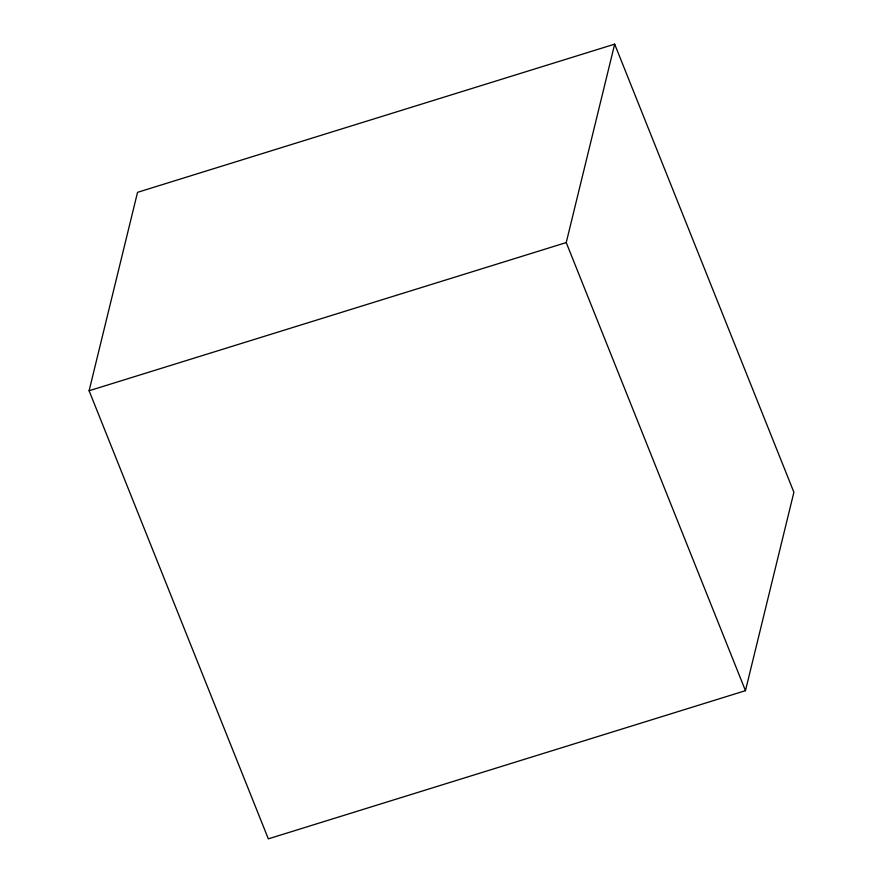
<?xml version="1.0" encoding="UTF-8"?>
<svg xmlns="http://www.w3.org/2000/svg" width="883" height="883" viewBox="0 0 883 883"><rect width="100%" height="100%" fill="white"/><g stroke="black" fill="none" stroke-linecap="round" stroke-linejoin="round"><path stroke-width="1.32" d="M89.106 390.75L137.538 192.328L614.667 44.15L793.894 492.25L745.462 690.672L268.333 838.85L89.106 390.75L566.235 242.571L614.667 44.15M566.235 242.571L745.462 690.672"/></g></svg>
